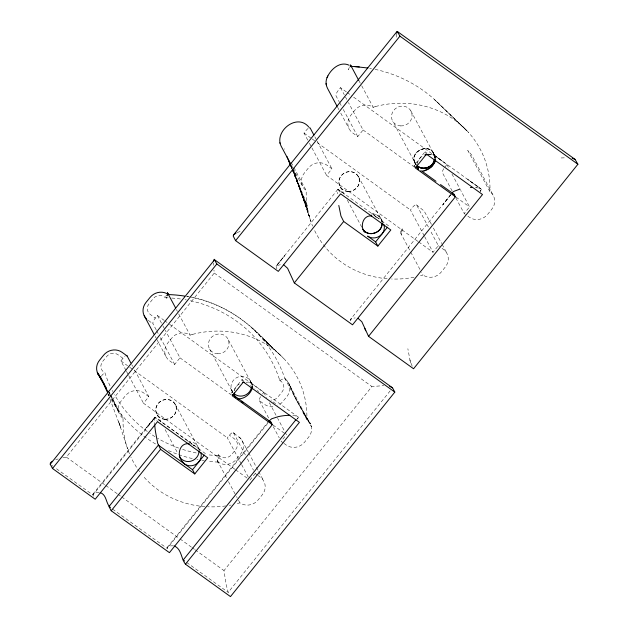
<?xml version="1.0" encoding="UTF-8"?>
<svg xmlns="http://www.w3.org/2000/svg" width="628" height="628" viewBox="0 0 628 628"><rect width="100%" height="100%" fill="white"/><g stroke="black" fill="none" stroke-linecap="round" stroke-linejoin="round"><path stroke-width="0.47" stroke-dasharray="3.14 2.35" d="M396.637 34.061L396.692 37.178M417.934 241.395L326.599 175.4L331.929 168.791L326.827 165.101A13.266 12.372 -28.1 0 0 308.434 167.974L304.313 173.077A13.266 12.372 -28.1 0 0 306.236 190.629L306.189 193.291A95.951 89.451 -28.1 0 0 312.603 226.104M467.844 216.134L469.297 217.186A13.266 12.372 -28.1 0 0 487.689 214.313L491.803 209.203A13.266 12.372 -28.1 0 0 489.879 191.65L489.926 188.989M410.814 110.779L433.822 153.86L434.639 158.79C435.22 140.429 405.814 149.99 416.011 164.834L414.77 162.417L416.074 164.905M434.639 158.79C434.992 140.013 405.468 150.461 416.199 165.188M252.527 386.997L252.205 384.493L250.768 382.79L298.096 417.016M417.416 163.429L417.612 162.471A10.448 9.742 -28.1 0 1 423.005 155.76M417.471 163.107L417.612 162.471M234.519 390.318L234.707 389.69M276.053 266.248L284.586 255.769L276.053 266.248L276.94 268.863M350.157 320.131L350.283 320.618L350.291 319.683L451.642 193.597L442.921 204.744L450.331 195.261M374.013 215.31L379.304 218.96L337.966 189.248L342.362 192.521L337.966 189.248L337.589 193.801M284.476 149.252L284.657 148.75M154.747 417.18L154.637 423.892M173.532 545.881C171.507 545.685 167.174 545.708 167.174 548.432L267.983 423.029M349.349 67.384L348.297 69.834L350.086 67.698M98.941 492.399C96.539 491.912 90.526 493.286 93.855 496.709M480.326 191.163L481.299 189.601L480.852 188.769L467.774 179.498L480.852 188.769M297.358 418.837L298.088 417.903M337.809 189.389L276.485 265.762L280.975 264.498M154.716 417.235L146.348 427.754L154.504 418.287L146.52 427.48L92.96 494.095M268.933 420.917L167.197 547.53M62.855 457.757L66.356 457.121L214.266 273.062L213.96 270.111M230.947 393.332L242.031 379.54L245.132 381.769M415.367 167.966L414.04 165.486L425.125 151.693L427.064 153.091M390.137 390.867L228.215 592.369L226.041 584.213L224 570.585L371.909 386.534L383.818 385.639M346.405 91.924L340.494 87.653L338.406 90.244A5.22 1.719 -54.2 0 0 336.051 95.927L339.222 101.862M307.767 140.123L303.999 133.073L306.087 130.483A5.22 1.719 -54.2 0 1 308.638 128.128M125.977 370.418L120.906 360.919L122.994 358.329A5.22 1.719 -54.1 0 1 124.917 356.398M156.199 329.833L152.965 323.773A5.22 1.719 -54.1 0 1 155.312 318.09L157.4 315.499L164.057 320.304M361.712 85.777L373.244 107.372A13.266 12.372 -28.1 0 0 354.859 110.245L350.738 115.348A13.266 12.372 -28.1 0 0 352.661 132.901L357.764 136.59L363.094 129.98L348.446 102.545M192.623 334.379L189.994 335.101A13.266 12.372 -28.1 0 0 171.766 338.092L167.645 343.194A13.266 12.372 -28.1 0 0 169.568 360.747L174.67 364.436L180.001 357.827L165.243 330.187M234.841 469.242L143.506 403.247L148.836 396.637L133.128 367.223M444.828 167.142L446.916 164.552L351.578 95.668M424.23 235.838L410.422 209.972L412.51 207.381A5.22 1.719 -54.1 0 1 416.639 205.026L428.398 227.053M241.168 463.731L227.328 437.818L229.416 435.228A5.22 1.719 -54.1 0 1 233.545 432.873L241.089 438.925L248.248 452.003M262.52 394.015L263.823 392.398L167.747 322.973M418.727 241.968L433.022 252.299L438.352 245.689L430.211 230.445M465.379 214.352L464.186 213.496L469.516 206.887L460.732 190.425M249.928 480.145L255.258 473.536L253.877 470.937M480.82 190.567L480.035 191.218A10.448 1.57 38.8 0 0 480.263 190.323L480.82 191.375M351.405 318.757L350.291 319.683L352.528 318.317L355.213 317.925M237.125 232.556L240.744 231.237M55.735 459.727L58.168 458.927M373.095 107.255L375.615 106.556M420.501 275.723L423.029 275.025L421.49 272.317M237.306 503.593L239.935 502.871A13.266 12.372 -28.1 0 0 258.171 499.888L262.284 494.778A13.266 12.372 -28.1 0 0 260.369 477.225L258.179 475.647M428.32 154.449L429.56 154.362M246.043 382.295L248.264 382.075A20.567 8.776 -47.1 0 1 251.412 383.308L252.283 384.689L227.721 338.61M429.277 154.417L431.42 154.229A20.646 8.808 -47.1 0 1 434.466 155.422L480.302 188.416L475.671 187.482L480.302 188.416M428.657 154.464L430.918 154.221M561.134 157.966L565.797 157.785M166.907 297.727L165.211 297.68A7.991 7.45 -28.1 0 0 164.308 296.911A8.038 7.497 -28.1 0 0 153.161 298.653L149.04 303.756A8.038 7.497 -28.1 0 0 150.21 314.4L155.312 318.09M217.822 455.59L219.525 455.638A7.991 7.45 -28.1 0 0 220.42 456.407A8.038 7.497 -28.1 0 0 231.567 454.664L235.688 449.562A8.038 7.497 -28.1 0 0 234.519 438.917L229.416 435.228M292.766 415.336L297.217 416.262M467.169 150.579L467.632 150.618M369.696 68.287L371.486 68.633M186.453 296.165L189.256 296.746M190.19 296.942C222.171 302.602 249.583 322.352 270.778 346.248L251.883 327.84L283.597 358.368M375.042 69.347C398.003 74.261 419.685 85.4 436.711 101.61L466.683 130.53L433.202 98.4M190.771 444.122L191.469 444.318M192.349 444.624L194.782 445.825A20.575 18.345 -68.7 0 1 197.467 447.866A10.448 9.742 -28.1 0 1 199.421 449.758M374.955 216.597L377.962 218.034M193.408 445.079L194.868 445.88L154.873 417.094L157.51 421.686M428.351 154.017L428.995 154.48M414.04 165.486L415.336 166.412M388.567 225.782L380.56 220.02A10.448 9.742 -28.1 0 1 383.292 223.128C381.494 217.869 376.784 212.774 370.724 214.038C375.905 213.049 381.565 216.825 382.052 222.186L380.772 218.442M214.266 273.062L371.909 386.534M250.423 385.584L254.944 388.834M257.205 390.459L258.712 391.55M273.031 401.849L277.552 405.107M205.474 453.628L155.265 417.487L92.952 495.029L55.57 468.095M66.356 457.121L105.009 484.942M105.771 485.483L117.138 493.671M117.899 494.212L120.929 496.395M121.683 496.944L179.286 538.4M180.048 538.95L191.414 547.129M192.168 547.679L194.445 549.312M195.198 549.861L224 570.585M51.567 465.215L52.901 466.18M112.593 509.143L167.174 548.432M186.704 562.492L228.215 592.369M347.143 92.457L350.84 95.134M363.094 129.98L414.715 167.284M456.014 197.129L469.516 206.887M303.999 133.073L310.648 137.877M312.132 138.945L315.821 141.614M317.305 142.682L410.422 209.972M438.352 245.689L439.537 246.553M442.01 248.335L443.462 249.379A13.266 12.372 -28.1 0 1 445.378 266.931L441.264 272.034A13.266 12.372 -28.1 0 1 422.872 274.907M400.421 232.69L421.027 271.453M164.795 320.837L167.009 322.439M148.177 320.319L147.855 320.084A13.266 12.364 -28.1 0 1 147.627 319.911M148.491 320.547L152.965 323.773M260.604 396.59A5.22 1.719 -54.1 0 0 259.388 400.68L264.49 404.369A13.266 12.364 -28.1 0 0 274.742 406.442M180.001 357.827L231.63 395.13M272.921 424.975L284.837 433.579M283.283 442.921L281.093 441.335L286.423 434.725L277.662 418.319M284.013 443.447L286.203 445.024A13.266 12.372 -28.1 0 0 304.596 442.151L308.709 437.049A13.266 12.372 -28.1 0 0 306.786 419.496L285.081 378.833L288.747 383.19L295.49 398.333L311.394 426.608L289.225 384.32L295.49 398.333L310.499 423.939L303.026 412.439L308.898 421.443M122.994 358.329L117.891 354.639A8.038 7.497 -28.1 0 0 106.736 356.382L102.623 361.485A8.038 7.497 -28.1 0 0 104.939 372.812L105.457 374.39A132.83 123.834 -28.1 0 0 110.34 386.534M120.906 360.919L127.555 365.724M129.776 367.325L132.728 369.46M134.211 370.528L227.328 437.818M148.836 396.637L143.733 392.947A13.266 12.372 -28.1 0 0 125.341 395.821L121.22 400.923A13.266 12.372 -28.1 0 0 123.143 418.476L110.591 394.957M255.258 473.536L257.449 475.113M235.633 469.815L247.55 478.426M416.427 204.791L424.183 211.079L431.569 224.581M233.333 432.637L234.825 433.799M280.01 354.836L263.893 339.505L275.409 350.495M436.711 101.61L468.37 132.343M416.576 165.235L415.187 163.311M338.147 189.334L340.596 193.84M435.361 156.796L433.917 154.582L434.984 156.042L433.862 154.943L442.253 161.129L434.466 155.422A18.612 7.944 -47.1 0 1 435.361 156.788A16.383 6.994 -47.1 0 1 435.589 157.667L435.651 158.641A14.538 6.202 -47.1 0 0 435.581 157.675L433.139 153.138L435.589 157.667L434.191 154.786M108.927 392.374L109.9 394.023M108.934 392.319L109.9 393.984M199.955 450.551L199.076 449.004L200.089 450.896M232.745 392.264L231.873 390.718L232.784 392.39M108.84 393.544L118.543 411.364L111.847 397.312L110.387 394.816L119.43 414.033M415.846 164.505L414.967 162.872L416.176 165.14M250.266 380.851L252.118 384.297M433.822 153.86C428.013 141.308 407.478 153.397 415.971 164.52L392.767 121.306M489.879 191.65L467.97 150.759L471.557 154.802L493.71 196.344M446.916 164.552L448.588 167.692M451.94 173.964L460.308 189.64M452.176 190.998L442.473 172.833A5.22 1.719 -54.1 0 1 444.255 167.904M455.873 197.922L464.186 213.496M425.125 151.693L426.451 154.174M358.776 80.439L361.257 84.913M424.654 236.623L433.022 252.299M340.494 87.653L344.262 94.71M345.518 97.057L346.774 99.412M339.67 102.709L341.483 106.093M343.288 109.484L357.764 136.59M337.566 107.153L338.932 109.712M340.753 113.111L348.933 128.434M358.235 176.217L381.235 219.298M314.84 136.778L316.685 140.24M317.148 141.104L331.929 168.791M340.188 186.744L344.23 194.311M347.37 200.199L361.932 227.454M309.439 143.263L311.535 147.18M311.951 147.965L326.599 175.4M412.211 366.218L410.21 361.233L407.855 348.713M291.172 162.409L293.449 166.687M293.912 167.543L306.236 190.629M291.211 165.007L292.695 167.778M293.048 168.437L303.128 187.293M263.823 392.398L266.594 397.587M269.357 402.768L277.199 417.455M259.388 400.68L268.627 417.981M273.243 426.632L279.248 437.881M242.031 379.54L243.358 382.02M209.681 349.16L232.886 392.633M176.35 309.533L177.441 311.409M178.697 313.937L190.158 335.219M248.704 452.859L258.265 470.765M258.72 471.62L263.736 481.001M233.545 432.873L245.556 455.371M247.408 458.825L253.414 470.074M241.631 464.594L249.01 478.418M157.4 315.499L162.479 325.006M162.935 325.869L164.779 329.323M156.655 330.697L158.507 334.159M160.352 337.621L174.67 364.436M155.195 336.349L156.113 338.068M156.568 338.932L166.2 356.971M217.178 460.426L226.747 478.175M228.474 481.59L235.068 493.938M236.481 496.583L237.109 497.58M238.522 500.226L239.935 502.871M175.133 404.047L199.516 449.829M131.747 364.625L132.673 366.352M157.102 414.598L161.066 422.024M165.117 429.615L177.975 453.683M126.44 371.281L128.285 374.735M128.748 375.599L143.506 403.247M108.495 391.04L110.167 394.18M433.603 153.428L435.188 156.403M433.406 228.027L441.672 243.515M442.128 244.378L447.183 253.845M232.839 392.327L231.504 389.8L232.839 392.39A10.448 9.742 -28.1 0 1 238.185 376.965A10.448 9.742 -28.1 0 1 251.6 385.616M108.11 394.211L108.887 395.978M290.701 165.525L306.809 203.676M290.78 165.878L291.871 168.571M292.232 169.466L307.155 206.227L290.631 165.282M107.82 393.803L108.511 395.507M109.892 398.913L120.796 427.801L118.409 421.129L127.665 448.902M290.591 165.274L307.579 208.802L292.538 169.301M292.193 168.406L291.51 166.608L292.185 168.437M292.522 169.348L308.081 211.346L292.962 169.654L309.282 216.244L293.81 170.871L310.036 218.834M279.311 379.022L279.279 378.927A132.83 123.834 -28.1 0 0 189.601 300.584M279.374 379.218L279.507 379.618M295.019 172.967L310.852 221.323M279.727 380.309L279.79 380.505A8.038 7.497 -28.1 0 1 282.105 391.825L277.992 396.935A8.038 7.497 -28.1 0 1 270.904 400.099M410.696 362.945L409.684 359.02M213.614 265.322L213.536 262.951M187.631 441.884A10.448 9.742 -28.1 0 1 198.958 450.033M298.174 417A8.541 2.897 -6.4 0 1 297.075 418.947M297.17 418.17A10.448 1.57 38.8 0 1 296.942 419.064M234.377 390.954A10.448 9.742 -28.1 0 1 239.92 383.606M279.884 380.639A5.385 1.931 -36.3 0 1 285.128 378.794M166.907 297.79A132.83 123.834 -28.1 0 1 168.123 297.845M171.782 298.057A132.83 123.834 -28.1 0 1 181.453 299.124M185.04 299.697A132.83 123.834 -28.1 0 1 186.233 299.917M166.137 298.638A5.456 1.083 -74.7 0 1 166.608 297.225M165.564 296.4A5.369 0.848 -54.1 0 1 167.629 294.344M192.623 334.363A95.911 89.419 -28.1 0 1 306.856 419.496M192.969 297.625A137.94 129.109 -32 0 1 284.971 378.872M187.081 296.471A137.94 129.109 -32 0 1 188.322 296.691M285.073 378.841A13.266 12.364 -28.1 0 1 286.996 396.386L282.883 401.496A13.266 12.364 -28.1 0 1 278.424 405.131M101.43 376.188A5.385 1.931 -36.3 0 1 104.907 372.71M217.83 455.528A132.83 123.834 -28.1 0 1 206.895 454.68M196.25 452.961A132.83 123.834 -28.1 0 1 181.932 449.185M178.642 448.062A132.83 123.834 -28.1 0 1 157.604 438.258M154.967 436.664A132.83 123.834 -28.1 0 1 149.833 433.289M147.337 431.515A132.83 123.834 -28.1 0 1 114.469 394.58M112.789 391.495A132.83 123.834 -28.1 0 1 112.255 390.459M218.151 462.451A5.456 1.68 -76.5 0 1 217.602 458.416A5.456 1.68 -76.5 0 1 219.494 452.835M219.808 455.975A5.369 2.591 -57.7 0 0 218.254 462.161A13.266 12.372 -28.1 0 0 236.458 459.217L240.579 454.115A13.266 12.364 -28.1 0 0 238.656 436.57M231.096 505.03A95.911 89.419 -28.1 0 1 229.306 505.359M225.711 505.933A95.911 89.419 -28.1 0 1 207.578 506.78M204.877 506.615A95.911 89.419 -28.1 0 1 142.87 475.789M139.659 471.754A95.911 89.419 -28.1 0 1 130.875 457.027M129.494 453.879A95.911 89.419 -28.1 0 1 123.08 418.476M218.23 462.09A137.94 128.01 -24.4 0 1 208.096 461.305M204.328 460.826A137.94 128.01 -24.4 0 1 201.831 460.45M198.103 459.798A137.94 128.01 -24.4 0 1 196.925 459.57M192.27 458.573A137.94 128.01 -24.4 0 1 168.422 450.574M155.556 443.957A137.94 128.01 -24.4 0 1 110.795 398.678M109.06 395.483A137.94 128.01 -24.4 0 1 108.503 394.408M375.599 106.501A95.951 89.451 -28.1 0 1 489.997 188.989M414.048 277.254A95.951 89.451 -28.1 0 1 391.574 279.005M387.154 278.746A95.951 89.451 -28.1 0 1 313.992 229.251M400.86 231.41L401.308 234.354L402.619 227.791L400.86 231.41M251.098 382.633L250.76 381.879L252.456 387.539L251.098 382.633M217.578 353.776A10.448 9.742 -28.1 0 0 228.129 339.379A10.448 9.742 -28.1 0 0 210.404 338.5A10.448 9.742 -28.1 0 0 217.578 353.776M164.991 419.214A10.448 9.742 -28.1 0 0 175.542 404.817A10.448 9.742 -28.1 0 0 157.816 403.937A10.448 9.742 -28.1 0 0 164.991 419.214M164.905 419.323A10.448 9.742 -28.1 0 0 175.455 404.927A10.448 9.742 -28.1 0 0 157.73 404.047A10.448 9.742 -28.1 0 0 164.905 419.323M400.664 125.93A10.448 9.742 -28.1 0 0 411.222 111.533A10.448 9.742 -28.1 0 0 393.497 110.654A10.448 9.742 -28.1 0 0 400.664 125.93M347.912 191.359A10.448 9.742 -28.1 0 0 358.706 177.12A10.448 9.742 -28.1 0 0 341.012 175.958A10.448 9.742 -28.1 0 0 347.912 191.359M347.998 191.477A10.448 9.742 -28.1 0 0 358.549 177.08A10.448 9.742 -28.1 0 0 340.823 176.201A10.448 9.742 -28.1 0 0 347.998 191.477"/><path stroke-width="0.94" d="M382.052 224.227C381.439 233.42 367.655 237.329 362.851 229.173C367.851 237.776 382.523 232.933 382.107 223.207M213.591 260.918L214.148 259.254L216.833 263.98L394.816 392.092L230.476 596.6L185.448 564.187C180.99 558.677 181.68 548.911 174.294 546.038M396.668 33.245L397.32 31.447L575.044 159.371L577.909 164.246L413.569 368.754L368.542 336.341L361.83 321.724L358.141 318.435M269.035 421.098L271.634 418.79L278.243 416.654A20.567 6.971 -6.4 0 1 285.559 415.5L289.814 415.257M434.482 159.795C433.124 167.252 422.934 171.044 417.228 165.871C423.068 171.193 433.595 167.032 434.568 159.292M434.498 159.449C433.469 166.758 423.884 170.832 417.926 166.42M252.401 387.806C250.768 393.693 245.046 398.702 238.828 398.882A20.591 8.784 -47.1 0 1 237.714 398.717M435.549 159.693L434.859 161.906A8.478 3.619 -47.1 0 1 434.301 163.005A7.826 3.344 -47.1 0 1 433.665 164.034M327.141 77.346C325.54 80.839 325.728 85.063 327.557 88.43L337.11 106.305M327.761 76.121C331.608 68.585 340.329 61.081 349.168 65.233M327.031 77.574L327.855 75.933M397.029 31.479L233.592 234.864L233.2 236.057L235.586 240.642L278.29 271.382L340.596 193.84L390.812 229.981L377.868 246.09L343.673 221.472L340.949 216.024L338.806 205.442M431.114 166.977A7.826 3.344 -47.1 0 0 432.04 166.059L434.859 161.906A9.569 4.082 -47.1 0 0 435.275 160.792L435.361 160.509A11.194 4.773 -47.1 0 0 435.494 159.959M154.716 424.889A20.567 2.591 81 0 0 155.469 431.569L157.675 443.282L160.58 449.318L194.774 473.928L207.719 457.828L157.51 421.686L95.197 499.229L52.493 468.488L50.232 464.257L214.572 259.749L392.555 387.861L394.816 392.092M52.493 468.488L216.833 263.98M235.586 240.642L399.926 36.134L397.32 31.447M232.501 394.447L270.99 422.149L272.317 424.63L169.434 552.664L111.211 510.76L160.58 449.318M440.518 184.546L454.083 194.303L455.41 196.784L352.528 324.817L294.304 282.914L343.673 221.472M194.774 473.928L192.537 469.728L204.296 455.088M377.868 246.09L375.623 241.882L387.39 227.25M295.984 419.645L183.203 559.988L184.593 560.969M185.448 564.187L299.415 422.369L243.358 382.02L232.274 395.813L272.317 424.63M368.542 336.341L482.508 194.523L426.451 154.174L415.367 167.966L455.41 196.784M233.592 234.864L236.128 233.035M420.627 170.832A20.598 8.792 -47.1 0 0 421.922 171.036A18.605 7.944 -47.1 0 0 424.065 170.855A16.375 6.994 -47.1 0 0 425.25 170.533A14.53 6.202 -47.1 0 0 426.483 170.055A12.686 5.417 -47.1 0 0 427.707 169.45L428.916 168.712A9.569 4.082 -47.1 0 0 430.054 167.88L432.04 166.051A7.348 3.132 -47.1 0 0 433.658 164.034L433.446 162.573M350.966 66.811L351.382 66.521L350.141 66.482M424.065 170.847L430.054 167.88A8.478 3.619 -47.1 0 0 431.114 166.977M52.399 461.227L50.428 462.812L50.232 464.257M459.727 189.201L454.115 191.257L452.607 192.341L452.239 193.738M427.291 154.488L424.905 154.959L427.629 154.464M470.388 187.513L472.232 187.427M371.768 215.946C363.047 214.909 359.813 226.174 364.468 232.203M350.55 66.325L359.295 66.906M354.373 66.521L367.89 68.012M189.373 443.863C179.584 442.104 176.35 455.308 182.261 461.407A20.575 18.345 -68.7 0 0 184.53 463.966M572.194 158.311L575.044 159.371M389.674 386.291L392.555 387.861M100.15 492.627C106.972 494.652 105.716 503.774 110.41 507.573M283.903 265L287.6 268.289L294.304 282.914M431.091 165.502L432.04 166.051M399.926 36.134L577.909 164.246M415.979 166.875L417.918 168.273A17.874 7.622 -47.2 0 0 418.366 169.222A19.335 8.25 -47.2 0 0 418.601 169.552M422.432 171.53L435.997 181.288M375.623 241.882L367.615 236.12A10.448 9.742 -28.1 0 0 379.916 235.893A10.448 9.742 -28.1 0 0 383.881 224.486M241.78 401.889L243.114 402.854M192.537 469.728L158.342 445.119L108.974 506.553L111.211 510.76M308.725 126.974C296.926 112.781 273.989 131.393 281.132 146.151L290.85 164.316M130.82 362.898L127.123 355.974L122.02 352.284A13.266 12.364 -28.1 0 0 103.636 355.158L99.514 360.26A13.266 12.364 -28.1 0 0 100.763 377.287M427.558 167.597L428.916 168.712M235.414 397.273L234.911 396.37M98.353 374.524L102.089 380.073M101.524 379.155L97.764 373.456L106.501 388.261M104.562 384.823L97.285 372.333L107.914 391.848M432.402 164.136L432.904 165.062M358.776 80.439L350.495 64.935L351.382 66.599M313.914 135.051L310.216 128.128A5.22 1.719 -54.2 0 0 309.204 127.869M167.55 292.891L175.557 307.877M144.189 315.727L154.276 334.63M167.401 292.781L168.296 294.446A13.266 12.372 -28.1 0 0 150.053 297.429L145.931 302.531A13.266 12.364 -28.1 0 0 146.552 318.985M417.306 165.407L418.366 169.222M269.09 421.482L269.145 421.584A10.448 3.438 -54.3 0 0 269.2 421.686M286.847 156.341L290.489 164.999L288.597 160.501M290.631 165.282L289.532 162.55L290.591 165.274M364.782 328.381L365.677 330.76M417.918 168.273L417.298 165.078M234.825 396.119L234.613 395.507A10.448 9.742 -28.1 0 1 234.236 393.575L234.205 392.924M279.892 142.713L280.025 143.317M326.073 83.422L326.301 84.913M200.795 452.325A10.448 9.742 -28.1 0 1 196.823 463.739A10.448 9.742 -28.1 0 1 184.522 463.966M199.013 451.053A10.448 9.742 -28.1 0 1 190.849 461.203A10.448 9.742 -28.1 0 1 179.294 456.156M235.924 397.822A20.575 8.784 -47.1 0 1 235.783 397.689M270.99 422.149A10.448 3.438 -54.3 0 1 270.071 422.236M251.388 387.633A10.448 9.742 -28.1 0 1 244.339 395.491A10.448 9.742 -28.1 0 1 234.142 393.717M242.486 382.617A10.448 9.742 -28.1 0 1 244.543 382.311M168.28 294.571A137.94 129.109 -32 0 1 184.601 296.071M167.181 295.835A5.456 1.083 -74.7 0 1 168.335 294.273M168.123 294.234A5.369 0.848 -54.1 0 1 168.155 294.618M107.498 392.39A137.94 128.01 -24.4 0 1 103.047 382.036M126.11 355.715A5.22 1.719 -54.1 0 1 127.123 355.974M454.083 194.303A10.448 3.438 -54.3 0 1 452.914 194.327"/></g></svg>
